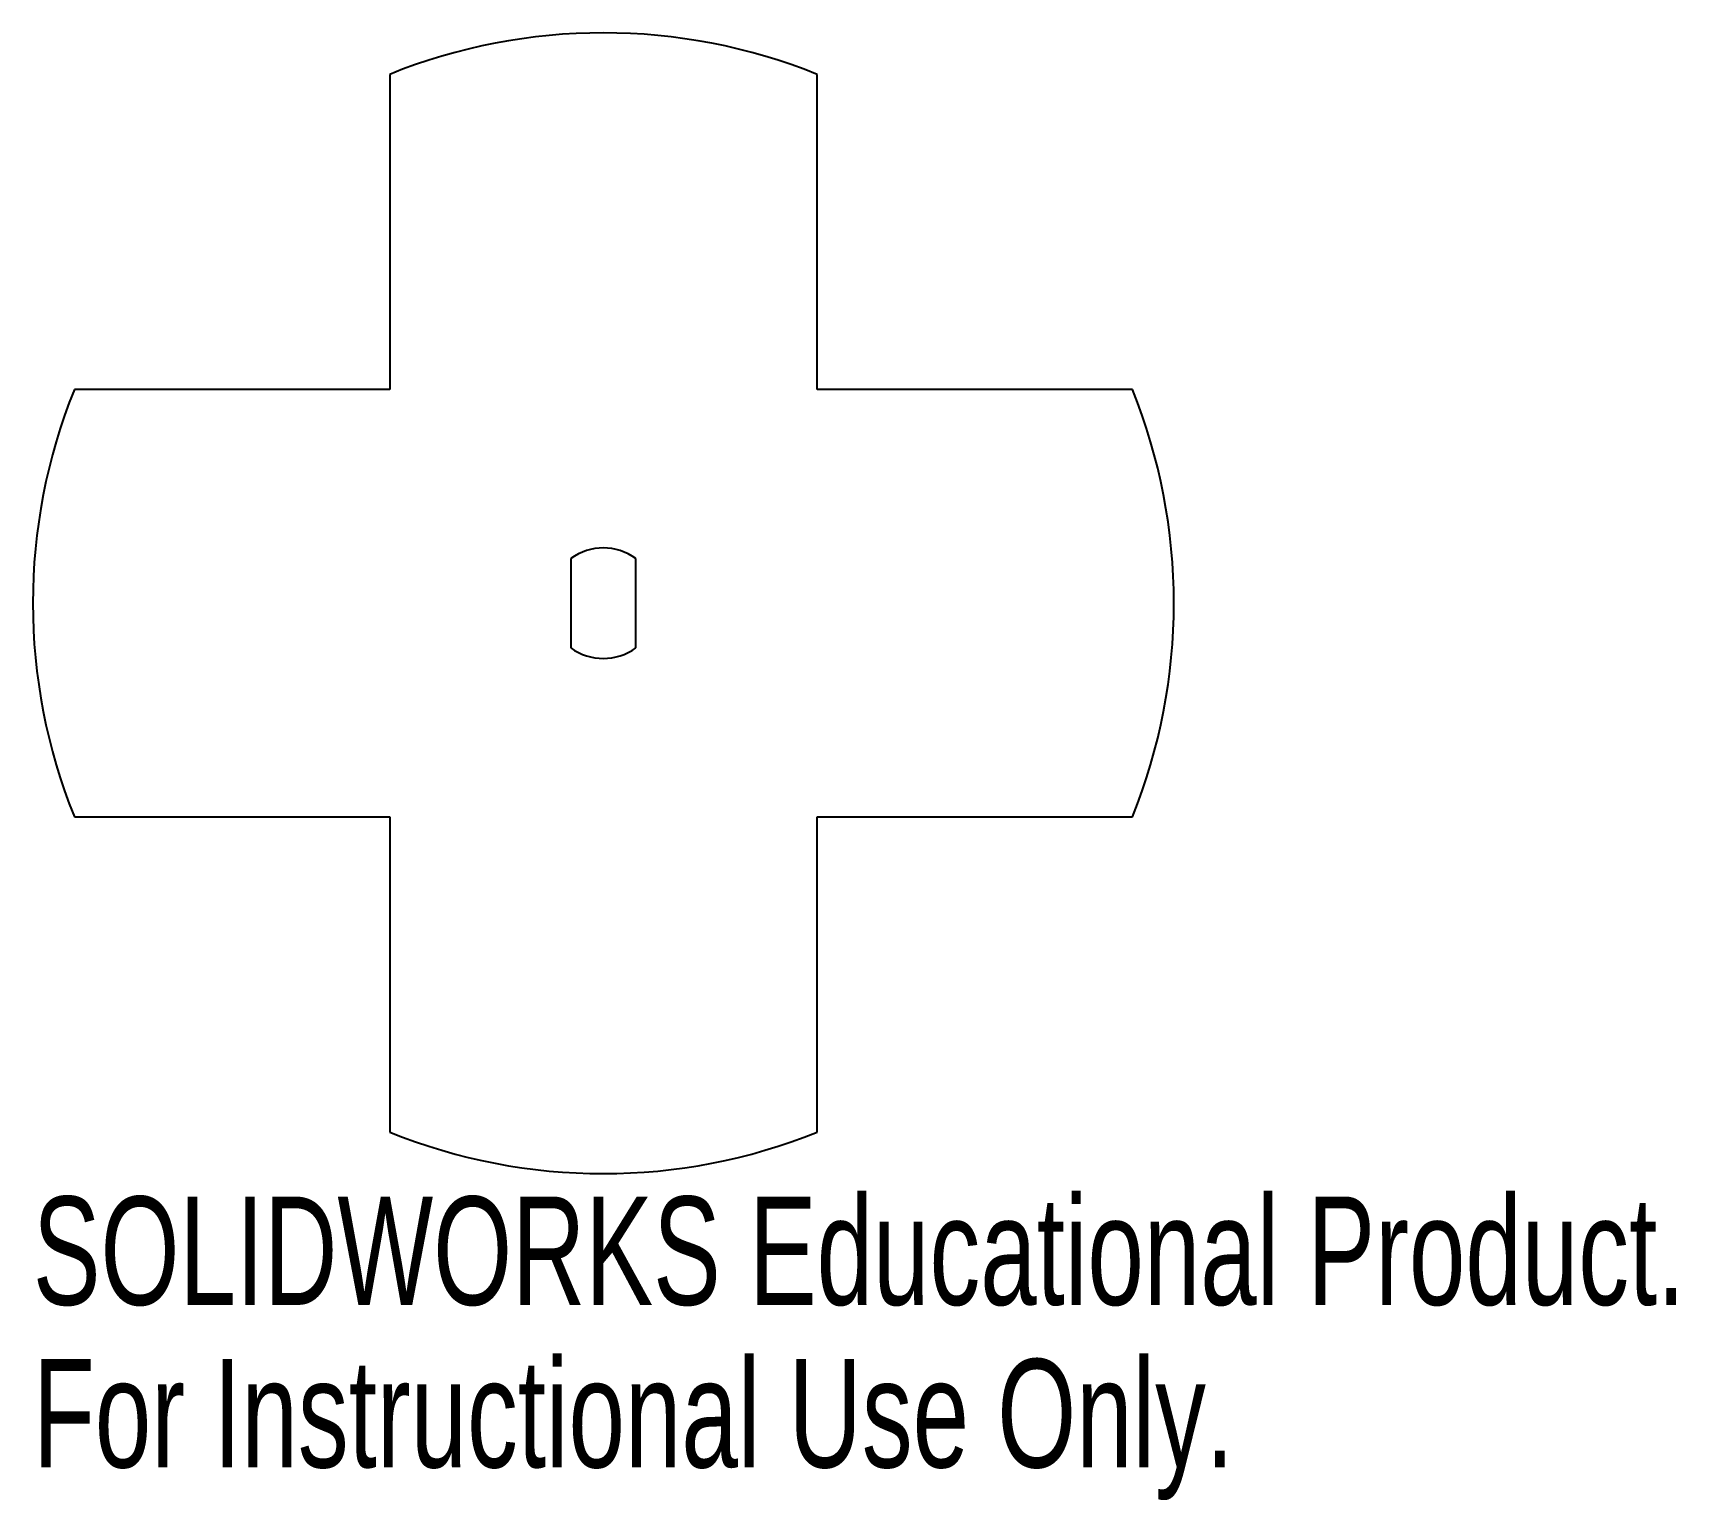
# Model space of a CAD drawing. Header units: inches. Extents: x 0.35 to 3.24, y -2.03 to 0.54.
import ezdxf

# ---------------------------------------------------------------- set-up
doc = ezdxf.new("R2010")
doc.units = ezdxf.units.IN
doc.header["$MEASUREMENT"] = 0
doc.styles.add('SLDTEXTSTYLE0', font='TXT', dxfattribs={"width": 0.7})

msp = doc.modelspace()

# ---------------------------------------------------------------- linework, layer by layer
at = {"color": 7, "linetype": 'Continuous', "lineweight": 25}
for p, q in [((0.9777, 0.4698), (0.9777, -0.0838)), ((1.7277, -0.0838), (1.7277, 0.4698)), ((0.9777, -0.0838), (0.4241, -0.0838)), ((2.2814, -0.0838), (1.7277, -0.0838)), ((1.2957, -0.3803), (1.2957, -0.5373)), ((1.4097, -0.5373), (1.4097, -0.3803)), ((0.4241, -0.8338), (0.9777, -0.8338)), ((0.9777, -0.8338), (0.9777, -1.3875)), ((1.7277, -0.8338), (2.2814, -0.8338)), ((1.7277, -1.3875), (1.7277, -0.8338))]:
    msp.add_line(p, q, dxfattribs=at)
for radius, start, end in [(1.0015, 68.0104, 111.9896), (1.0015, 158.0104, 201.9896), (1.0015, 338.0104, 21.9896), (0.097, 54.0111, 125.9889), (0.097, 234.0111, 305.9889), (1.0015, 248.0104, 291.9896)]:
    msp.add_arc((1.3527, -0.4588), radius, start, end, dxfattribs=at)

# ---------------------------------------------------------------- texts
at = {"color": 7, "linetype": 'Continuous', "char_height": 0.1903, "attachment_point": 1, "style": 'SLDTEXTSTYLE0'}
for s, insert in [('SOLIDWORKS Educational Product.', (0.3512, -1.5005)), ('For Instructional Use Only.', (0.3512, -1.7859))]:
    msp.add_mtext(s, dxfattribs=dict(at, insert=insert))

doc.saveas('drawing.dxf')
